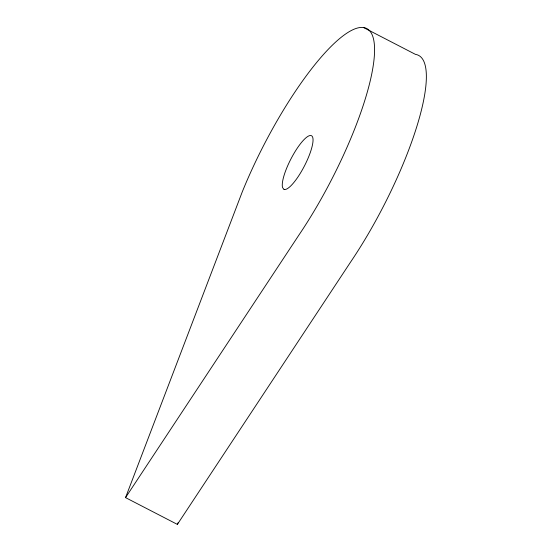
<?xml version="1.0" encoding="UTF-8"?>
<svg xmlns="http://www.w3.org/2000/svg" width="552" height="552" viewBox="0 0 552 552"><rect width="100%" height="100%" fill="white"/><g stroke="black" fill="none" stroke-linecap="round" stroke-linejoin="round"><path stroke-width="0.83" d="M125.545 497.621L242.28 191.834A150.703 38.012 -62.7 0 1 368.26 29.504A150.703 38.012 -62.7 0 1 298.998 234.938L125.545 497.621L177.371 524.4L350.817 261.717A150.703 38.012 -62.7 0 0 415.47 54.379L363.644 27.6M177.371 524.4L177.985 522.792M284.004 189.357L282.624 187.721A30.139 7.604 -62.7 0 1 300.978 143.099A30.139 7.604 -62.7 0 1 309.879 153.663A30.139 7.604 -62.7 0 1 284.004 189.357"/></g></svg>
